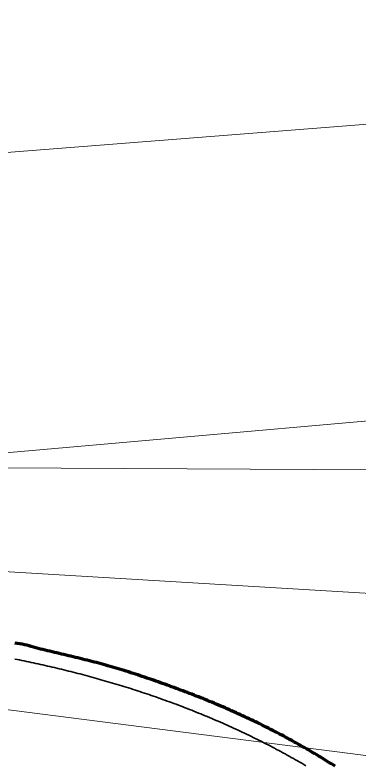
# Model space of a CAD drawing. Header units: millimetres. Extents: x 0 to 2382, y 0 to 420.
# Drawn here: x 167.84 to 175.04, y 298.5 to 314.18 of the extents above; entities that cross this region are included whole.
import ezdxf

# ---------------------------------------------------------------- set-up
doc = ezdxf.new("R2010")
doc.units = ezdxf.units.MM
doc.linetypes.add('IRAM-E-TRAZOS', pattern=[5, 4, -1])
for name, color, linetype, lineweight in [('01-VISIBLE', 7, 'CONTINUOUS', 70), ('02-OCULTA', 4, 'IRAM-E-TRAZOS', 35), ('08-FINA', 5, 'CONTINUOUS', 18)]:
    doc.layers.add(name, color=color, linetype=linetype, lineweight=lineweight)

msp = doc.modelspace()

# ---------------------------------------------------------------- linework, layer by layer
at = {"layer": '01-VISIBLE'}
msp.add_lwpolyline([(174.536, 298.473), (174.494, 298.5), (174.451, 298.526), (174.409, 298.553), (174.366, 298.58), (174.324, 298.606), (174.281, 298.632), (174.238, 298.658), (174.195, 298.684), (174.153, 298.71), (174.11, 298.736), (174.066, 298.761), (174.023, 298.787), (173.98, 298.812), (173.937, 298.837), (173.893, 298.862), (173.85, 298.887), (173.806, 298.911), (173.762, 298.936), (173.719, 298.96), (173.675, 298.985), (173.631, 299.009), (173.587, 299.033), (173.543, 299.057), (173.499, 299.08), (173.455, 299.104), (173.41, 299.127), (173.366, 299.151), (173.322, 299.174), (173.277, 299.197), (173.233, 299.22), (173.188, 299.243), (173.143, 299.265), (173.099, 299.288), (173.054, 299.31), (173.009, 299.332), (172.964, 299.355), (172.919, 299.377), (172.874, 299.399), (172.829, 299.42), (172.784, 299.442), (172.738, 299.463), (172.693, 299.485), (172.648, 299.506), (172.602, 299.527), (172.557, 299.548), (172.511, 299.569), (172.466, 299.59), (172.42, 299.61), (172.374, 299.631), (172.328, 299.651), (172.283, 299.671), (172.237, 299.692), (172.191, 299.711), (172.145, 299.731), (172.099, 299.751), (172.053, 299.771), (172.006, 299.79), (171.96, 299.809), (171.914, 299.828), (171.867, 299.847), (171.821, 299.866), (171.775, 299.885), (171.728, 299.904), (171.682, 299.922), (171.635, 299.94), (171.588, 299.959), (171.542, 299.977), (171.495, 299.995), (171.448, 300.013), (171.401, 300.03), (171.354, 300.048), (171.307, 300.066), (171.26, 300.083), (171.213, 300.1), (171.166, 300.118), (171.119, 300.135), (171.072, 300.152), (171.025, 300.169), (170.978, 300.186), (170.931, 300.202), (170.883, 300.219), (170.836, 300.236), (170.789, 300.252), (170.742, 300.269), (170.694, 300.285), (170.647, 300.301), (170.599, 300.317), (170.552, 300.333), (170.505, 300.349), (170.457, 300.365), (170.409, 300.381), (170.362, 300.397), (170.314, 300.412), (170.267, 300.428), (170.219, 300.443), (170.171, 300.458), (170.123, 300.473), (170.075, 300.487), (170.027, 300.502), (169.979, 300.516), (169.931, 300.53), (169.883, 300.545), (169.835, 300.558), (169.787, 300.572), (169.739, 300.586), (169.69, 300.599), (169.642, 300.612), (169.594, 300.625), (169.545, 300.638), (169.497, 300.651), (169.448, 300.663), (169.4, 300.676), (169.351, 300.688), (169.303, 300.7), (169.254, 300.712), (169.205, 300.724), (169.157, 300.736), (169.108, 300.748), (169.059, 300.76), (169.011, 300.771), (168.962, 300.783), (168.913, 300.795), (168.864, 300.806), (168.816, 300.818), (168.767, 300.829), (168.718, 300.841), (168.669, 300.852), (168.621, 300.864), (168.572, 300.875), (168.523, 300.887), (168.474, 300.898), (168.426, 300.91), (168.377, 300.922), (168.329, 300.934), (168.28, 300.947), (168.232, 300.96), (168.184, 300.974), (168.136, 300.988), (168.087, 301.001), (168.038, 301.012), (167.989, 301.022), (167.94, 301.031), (167.891, 301.04), (167.841, 301.049)], dxfattribs=at)
at = {"layer": '02-OCULTA'}
msp.add_lwpolyline([(167.839, 300.714), (167.888, 300.705), (167.937, 300.695), (167.986, 300.685), (168.035, 300.675), (168.084, 300.665), (168.133, 300.654), (168.182, 300.644), (168.231, 300.633), (168.28, 300.623), (168.329, 300.612), (168.378, 300.601), (168.427, 300.59), (168.476, 300.579), (168.525, 300.568), (168.574, 300.557), (168.622, 300.546), (168.671, 300.534), (168.72, 300.523), (168.769, 300.511), (168.817, 300.499), (168.866, 300.487), (168.915, 300.475), (168.963, 300.463), (169.012, 300.451), (169.06, 300.439), (169.109, 300.426), (169.158, 300.414), (169.206, 300.401), (169.254, 300.388), (169.303, 300.375), (169.351, 300.362), (169.4, 300.349), (169.448, 300.336), (169.496, 300.323), (169.545, 300.309), (169.593, 300.296), (169.641, 300.282), (169.689, 300.268), (169.737, 300.254), (169.786, 300.24), (169.834, 300.226), (169.882, 300.212), (169.93, 300.198), (169.978, 300.183), (170.026, 300.169), (170.074, 300.154), (170.121, 300.139), (170.169, 300.124), (170.217, 300.109), (170.265, 300.094), (170.313, 300.079), (170.36, 300.064), (170.408, 300.048), (170.456, 300.033), (170.503, 300.017), (170.551, 300.001), (170.598, 299.985), (170.646, 299.969), (170.693, 299.953), (170.741, 299.937), (170.788, 299.92), (170.835, 299.904), (170.882, 299.887), (170.93, 299.87), (170.977, 299.853), (171.024, 299.836), (171.071, 299.819), (171.118, 299.802), (171.165, 299.784), (171.212, 299.767), (171.259, 299.749), (171.306, 299.732), (171.353, 299.714), (171.399, 299.696), (171.446, 299.678), (171.493, 299.659), (171.539, 299.641), (171.586, 299.623), (171.633, 299.604), (171.679, 299.585), (171.726, 299.566), (171.772, 299.547), (171.818, 299.528), (171.864, 299.509), (171.911, 299.49), (171.957, 299.47), (172.003, 299.451), (172.049, 299.431), (172.095, 299.411), (172.141, 299.391), (172.187, 299.371), (172.233, 299.351), (172.279, 299.33), (172.324, 299.31), (172.37, 299.289), (172.416, 299.269), (172.461, 299.248), (172.507, 299.227), (172.552, 299.205), (172.597, 299.184), (172.643, 299.163), (172.688, 299.141), (172.733, 299.12), (172.778, 299.098), (172.823, 299.076), (172.868, 299.054), (172.913, 299.031), (172.958, 299.009), (173.003, 298.987), (173.048, 298.964), (173.092, 298.941), (173.137, 298.918), (173.181, 298.895), (173.226, 298.872), (173.27, 298.849), (173.314, 298.825), (173.359, 298.802), (173.403, 298.778), (173.447, 298.754), (173.491, 298.73), (173.535, 298.706), (173.579, 298.682), (173.622, 298.657), (173.666, 298.633), (173.71, 298.608), (173.753, 298.583), (173.797, 298.558), (173.84, 298.533), (173.883, 298.508), (173.926, 298.482)], dxfattribs=at)
at = {"layer": '08-FINA'}
for p, q in [((204.012, 314.184), (166.29, 311.197)), ((214.016, 309.146), (166.189, 304.895)), ((204, 304.521), (163, 304.737)), ((214.007, 299.741), (163, 302.826)), ((204.032, 295.007), (163, 300.25))]:
    msp.add_line(p, q, dxfattribs=at)

doc.saveas('drawing.dxf')
